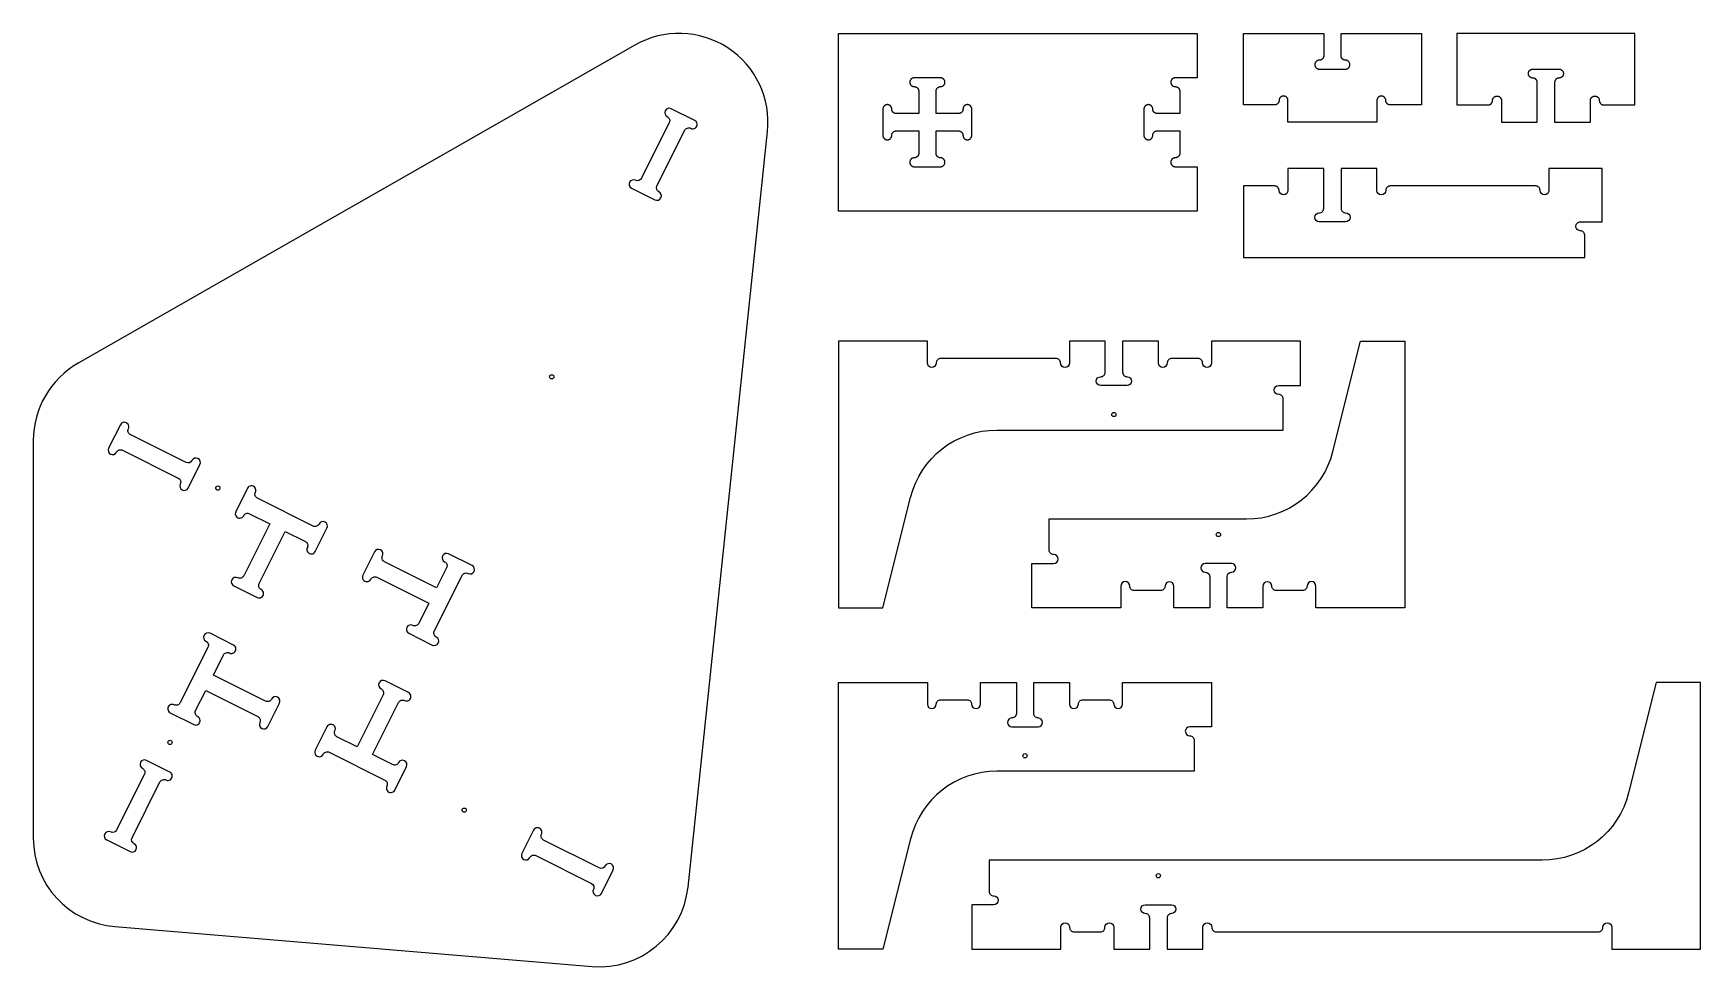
# Model space of a CAD drawing. Header units: millimetres. Extents: x 285 to 2025, y 161 to 1135.
import ezdxf

# ---------------------------------------------------------------- set-up
doc = ezdxf.new("R2010")
doc.units = ezdxf.units.MM
doc.layers.add('HWN-D25', color=2, linetype='Continuous', lineweight=25)

msp = doc.modelspace()

# ---------------------------------------------------------------- linework, layer by layer
at = {"layer": 'HWN-D25'}
for p, q in [((1125.2, 949.2), (1125.2, 1134.8)), ((1125.2, 1134.8), (1499.5, 1134.8)), ((1499.5, 1134.8), (1499.5, 1088.4)), ((1547.9, 1060.1), (1547.9, 1134.8)), ((1547.9, 1134.8), (1631.7, 1134.8)), ((1631.7, 1134.8), (1631.7, 1111.4)), ((1649.8, 1111.4), (1649.8, 1134.8)), ((1649.8, 1134.8), (1733.6, 1134.8)), ((1733.6, 1134.8), (1733.6, 1060.1)), ((1956.4, 1134.8), (1770.8, 1134.8)), ((1770.8, 1134.8), (1770.8, 1060.1)), ((1956.4, 1060.1), (1956.4, 1134.8)), ((1627.1, 1097.5), (1654.5, 1097.5)), ((1849.9, 1097.5), (1877.3, 1097.5)), ((1231.7, 1088.4), (1204.3, 1088.4)), ((1499.5, 1088.4), (1476.8, 1088.4)), ((1854.6, 1042), (1854.6, 1083.6)), ((1872.7, 1083.6), (1872.7, 1042)), ((1209, 1074.5), (1209, 1051.1)), ((1227.1, 1051.1), (1227.1, 1074.5)), ((1481.4, 1074.5), (1481.4, 1051.1)), ((1594.4, 1042), (1594.4, 1064.8)), ((1687.2, 1064.8), (1687.2, 1042)), ((1817.2, 1064.8), (1817.2, 1042)), ((1910, 1042), (1910, 1064.8)), ((1171.6, 1055.7), (1171.6, 1028.3)), ((1209, 1051.1), (1185.5, 1051.1)), ((1250.5, 1051.1), (1227.1, 1051.1)), ((1264.4, 1028.3), (1264.4, 1055.7)), ((1444, 1055.7), (1444, 1028.3)), ((1481.4, 1051.1), (1458, 1051.1)), ((1580.4, 1060.1), (1547.9, 1060.1)), ((1733.6, 1060.1), (1701.1, 1060.1)), ((1770.8, 1060.1), (1803.3, 1060.1)), ((1923.9, 1060.1), (1956.4, 1060.1)), ((1185.5, 1033), (1209, 1033)), ((1209, 1033), (1209, 1009.5)), ((1227.1, 1033), (1250.5, 1033)), ((1227.1, 1009.5), (1227.1, 1033)), ((1458, 1033), (1481.4, 1033)), ((1481.4, 1033), (1481.4, 1009.5)), ((1687.2, 1042), (1594.4, 1042)), ((1817.2, 1042), (1854.6, 1042)), ((1872.7, 1042), (1910, 1042)), ((1204.3, 995.6), (1231.7, 995.6)), ((1476.8, 995.6), (1499.5, 995.6)), ((1499.5, 995.6), (1499.5, 949.2)), ((1499.5, 949.2), (1125.2, 949.2))]:
    msp.add_line(p, q, dxfattribs=at)
for points in [[(284.9, 709.9), (284.9, 294.8, 0.390066), (370, 202.3), (868.2, 160.8, 0.407862), (968.2, 243.6), (1051.2, 1032.3, 0.611325), (912.8, 1122.6), (331.7, 790.5, 0.269143), (284.9, 709.9, 0.414214)], [(909.2, 973.2), (933.7, 961, 0.999696), (937.8, 969.3, -0.413691), (935.8, 975.5), (964.8, 1033.6, -0.414392), (971.1, 1035.7, 1.003358), (975.2, 1044), (950.7, 1056.2, 0.999696), (946.6, 1047.9, -0.415655), (948.6, 1041.7), (919.6, 983.6, -0.414024), (913.3, 981.5, 0.999048), (909.2, 973.2, 1.001257)], [(1547.9, 975.5), (1547.9, 900.8), (1904.1, 900.8), (1904.1, 924.2, 0.414214), (1899.5, 928.8, -1.04807), (1899.9, 938.1), (1922.2, 938.1), (1922.2, 993.6), (1866.8, 993.6), (1866.8, 970.8, -1), (1857.5, 970.8, 0.414214), (1852.9, 975.5), (1701.1, 975.5, 0.414214), (1696.5, 970.8, -1), (1687.2, 970.8), (1687.2, 993.6), (1649.8, 993.6), (1649.8, 952, 0.414214), (1654.5, 947.4, -1), (1654.5, 938.1), (1627.1, 938.1, -1), (1627.1, 947.4, 0.414214), (1631.7, 952), (1631.7, 993.6), (1594.4, 993.6), (1594.4, 970.8, -1), (1585.1, 970.8, 0.414214), (1580.4, 975.5), (1547.9, 975.5)], [(1125.2, 813.5), (1125.2, 535.1), (1171.6, 535.1), (1200.5, 650.4, -0.344151), (1290.5, 720.7), (1589.3, 720.7), (1589.3, 753.2, 0.414214), (1584.7, 757.8, -1), (1584.7, 767.1), (1607.4, 767.1), (1607.4, 813.5), (1514.6, 813.5), (1514.6, 790.8, -1), (1505.3, 790.8, 0.414214), (1500.7, 795.4), (1473.1, 795.4, 0.414214), (1468.4, 790.8, -1), (1459.1, 790.8), (1459.1, 813.5), (1421.8, 813.5), (1421.8, 781, 0.414214), (1426.4, 776.4, -1), (1426.4, 767.1), (1399, 767.1, -1), (1399, 776.4, 0.414214), (1403.7, 781), (1403.7, 813.5), (1366.3, 813.5), (1366.3, 790.8, -1), (1357, 790.8, 0.414214), (1352.4, 795.4), (1232, 795.4, 0.414214), (1227.3, 790.8, -1), (1218, 790.8), (1218, 813.5), (1125.2, 813.5)], [(1345.2, 627.9), (1551.2, 627.9, 0.344151), (1641.2, 698.2), (1670, 813.5), (1716.4, 813.5), (1716.4, 535.1), (1623.6, 535.1), (1623.6, 557.8, 1), (1614.3, 557.8, -0.414214), (1609.7, 553.2), (1582.1, 553.2, -0.414214), (1577.4, 557.8, 1), (1568.2, 557.8), (1568.2, 535.1), (1530.8, 535.1), (1530.8, 567.5, -0.414214), (1535.4, 572.2, 1), (1535.4, 581.5), (1508.1, 581.5, 1), (1508.1, 572.2, -0.414214), (1512.7, 567.5), (1512.7, 535.1), (1475.3, 535.1), (1475.3, 557.8, 1), (1466.1, 557.8, -0.414214), (1461.4, 553.2), (1433.8, 553.2, -0.414214), (1429.2, 557.8, 1), (1419.9, 557.8), (1419.9, 535.1), (1327.1, 535.1), (1327.1, 581.5), (1349.8, 581.5, 1), (1349.8, 590.8, -0.414214), (1345.2, 595.4), (1345.2, 627.9)], [(446.6, 660.2), (458.8, 684.7, 0.999696), (450.5, 688.9, -0.413691), (444.3, 686.8), (386.1, 715.9, -0.414392), (384.1, 722.1, 1.003358), (375.8, 726.2), (363.5, 701.8, 0.999696), (371.8, 697.6, -0.415655), (378.1, 699.7), (436.2, 670.6, -0.414024), (438.3, 664.4, 0.999048), (446.6, 660.2, 1.001257)], [(494.1, 558.1), (518.6, 545.9, 1), (522.7, 554.2, -0.414214), (520.6, 560.4), (547.8, 614.8), (568.8, 604.3, -0.414214), (570.9, 598.1, 1), (579.2, 593.9), (591.4, 618.4, 1), (583.1, 622.6, -0.414214), (576.9, 620.5), (518.8, 649.5, -0.414214), (516.7, 655.8, 1), (508.4, 659.9), (496.2, 635.4, 1), (504.5, 631.3, -0.414214), (510.7, 633.4), (531.6, 622.9), (504.5, 568.5, -0.414214), (498.2, 566.4, 1), (494.1, 558.1, -2.881803)], [(641, 593.6), (628.8, 569.1, 1), (637.1, 565, -0.414214), (643.3, 567), (697.7, 539.9), (687.2, 518.9, -0.414214), (681, 516.8, 1), (676.8, 508.5), (701.3, 496.3, 1), (705.5, 504.6, -0.414214), (703.4, 510.8), (732.4, 568.9, -0.414214), (738.7, 571, 1), (742.8, 579.3), (718.3, 591.5, 1), (714.2, 583.2, -0.414214), (716.3, 577), (705.8, 556), (651.4, 583.2, -0.414214), (649.3, 589.5, 1), (641, 593.6, -2.881803)], [(529.6, 411.2), (541.8, 435.7, 1), (533.5, 439.8, -0.414214), (527.3, 437.7), (472.9, 464.9), (483.4, 485.9, -0.414214), (489.6, 488, 1), (493.8, 496.3), (469.3, 508.5, 1), (465.1, 500.2, -0.414214), (467.2, 494), (438.1, 435.9, -0.414214), (431.9, 433.8, 1), (427.8, 425.5), (452.3, 413.2, 1), (456.4, 421.5, -0.414214), (454.3, 427.8), (464.8, 448.7), (519.2, 421.5, -0.414214), (521.3, 415.3, 1), (529.6, 411.2, -2.881803)], [(676.5, 446.7), (652, 458.9, 1), (647.9, 450.6, -0.414214), (649.9, 444.4), (622.8, 390), (601.8, 400.5, -0.414214), (599.7, 406.7, 1), (591.4, 410.9), (579.2, 386.4, 1), (587.5, 382.2, -0.414214), (593.7, 384.3), (651.8, 355.2, -0.414214), (653.9, 349, 1), (662.2, 344.9), (674.4, 369.3, 1), (666.1, 373.5, -0.414214), (659.9, 371.4), (638.9, 381.9), (666.1, 436.3, -0.414214), (672.4, 438.4, 1), (676.5, 446.7, -2.881803)], [(1496.5, 364.5), (1290.5, 364.5, 0.344151), (1200.5, 294.1), (1171.6, 178.8), (1125.2, 178.8), (1125.2, 457.3), (1218, 457.3), (1218, 434.5, 1), (1227.3, 434.5, -0.414214), (1232, 439.2), (1259.6, 439.2, -0.414214), (1264.2, 434.5, 1), (1273.5, 434.5), (1273.5, 457.3), (1310.9, 457.3), (1310.9, 424.8, -0.414214), (1306.2, 420.1, 1), (1306.2, 410.9), (1333.6, 410.9, 1), (1333.6, 420.1, -0.414214), (1329, 424.8), (1329, 457.3), (1366.3, 457.3), (1366.3, 434.5, 1), (1375.6, 434.5, -0.414214), (1380.2, 439.2), (1407.8, 439.2, -0.414214), (1412.5, 434.5, 1), (1421.8, 434.5), (1421.8, 457.3), (1514.6, 457.3), (1514.6, 410.9), (1491.9, 410.9, 1), (1491.9, 401.6, -0.414214), (1496.5, 396.9), (1496.5, 364.5)], [(2025.1, 178.8), (2025.1, 457.3), (1978.7, 457.3), (1949.9, 341.9, -0.344151), (1859.8, 271.6), (1282.5, 271.6), (1282.5, 239.1, 0.414214), (1287.2, 234.5, -1), (1287.2, 225.2), (1264.4, 225.2), (1264.4, 178.8), (1357.3, 178.8), (1357.3, 201.6, -1), (1366.5, 201.6, 0.414214), (1371.2, 196.9), (1398.8, 196.9, 0.414214), (1403.4, 201.6, -1), (1412.7, 201.6), (1412.7, 178.8), (1450.1, 178.8), (1450.1, 211.3, 0.414214), (1445.4, 215.9, -1), (1445.4, 225.2), (1472.8, 225.2, -1), (1472.8, 215.9, 0.414214), (1468.2, 211.3), (1468.2, 178.8), (1505.5, 178.8), (1505.5, 201.6, -1), (1514.8, 201.6, 0.414214), (1519.5, 196.9), (1918.4, 196.9, 0.414214), (1923, 201.6, -1), (1932.3, 201.6), (1932.3, 178.8), (2025.1, 178.8)], [(361.5, 292.9), (386, 280.6, 0.999696), (390.1, 288.9, -0.413691), (388, 295.1), (417.1, 353.3, -0.414392), (423.3, 355.4, 1.003358), (427.4, 363.7), (403, 375.9, 0.999696), (398.8, 367.6, -0.415655), (400.9, 361.4), (371.8, 303.2, -0.414024), (365.6, 301.2, 0.999048), (361.5, 292.9, 1.001257)], [(877.9, 237), (890.1, 261.5, 0.999696), (881.8, 265.7, -0.413691), (875.6, 263.6), (817.4, 292.7, -0.414392), (815.3, 298.9, 1.003358), (807.1, 303), (794.8, 278.6, 0.999696), (803.1, 274.4, -0.415655), (809.3, 276.5), (867.5, 247.4, -0.414024), (869.5, 241.2, 0.999048), (877.9, 237, 1.001257)]]:
    msp.add_lwpolyline(points, format="xyb", dxfattribs=at)
for centre in [(826, 776.3), (1412.7, 736.9), (477.5, 660.1), (1521.8, 611.6), (427.6, 394.6), (1319.9, 380.7), (734.6, 323.9), (1459.1, 255.4)]:
    msp.add_circle(centre, 2.2, dxfattribs=at)
for points, weights in [([(1627.1, 1106.8), (1622.4, 1106.8), (1622.4, 1102.1)], [1, 0.707106781187, 1]), ([(1622.4, 1102.1), (1622.4, 1097.5), (1627.1, 1097.5)], [1, 0.707106781186, 1]), ([(1631.7, 1111.4), (1631.7, 1106.8), (1627.1, 1106.8)], [1, 0.707106781186, 1]), ([(1654.5, 1106.8), (1649.8, 1106.8), (1649.8, 1111.4)], [1, 0.707106781187, 1]), ([(1659.1, 1102.1), (1659.1, 1106.8), (1654.5, 1106.8)], [1, 0.707106781186, 1]), ([(1654.5, 1097.5), (1659.1, 1097.5), (1659.1, 1102.1)], [1, 0.707106781187, 1]), ([(1845.3, 1092.8), (1845.3, 1097.5), (1849.9, 1097.5)], [1, 0.707106781186, 1]), ([(1877.3, 1097.5), (1881.9, 1097.5), (1881.9, 1092.8)], [1, 0.707106781187, 1]), ([(1204.3, 1088.4), (1199.7, 1088.4), (1199.7, 1083.8)], [1, 0.707106781187, 1]), ([(1199.7, 1083.8), (1199.7, 1079.2), (1204.3, 1079.2)], [1, 0.707106781186, 1]), ([(1204.3, 1079.2), (1209, 1079.2), (1209, 1074.5)], [1, 0.707106781187, 1]), ([(1227.1, 1074.5), (1227.1, 1079.2), (1231.7, 1079.2)], [1, 0.707106781186, 1]), ([(1236.4, 1083.8), (1236.4, 1088.4), (1231.7, 1088.4)], [1, 0.707106781187, 1]), ([(1231.7, 1079.2), (1236.4, 1079.2), (1236.4, 1083.8)], [1, 0.707106781187, 1]), ([(1476.8, 1088.4), (1472.1, 1088.4), (1472.1, 1083.8)], [1, 0.707106781186, 1]), ([(1472.1, 1083.8), (1472.1, 1079.2), (1476.8, 1079.2)], [1, 0.707106781187, 1]), ([(1476.8, 1079.2), (1481.4, 1079.2), (1481.4, 1074.5)], [1, 0.707106781187, 1]), ([(1849.9, 1088.2), (1845.3, 1088.2), (1845.3, 1092.8)], [1, 0.707106781187, 1]), ([(1854.6, 1083.6), (1854.6, 1088.2), (1849.9, 1088.2)], [1, 0.707106781187, 1]), ([(1877.3, 1088.2), (1872.7, 1088.2), (1872.7, 1083.6)], [1, 0.707106781187, 1]), ([(1881.9, 1092.8), (1881.9, 1088.2), (1877.3, 1088.2)], [1, 0.707106781187, 1]), ([(1585.1, 1064.8), (1585.1, 1060.1), (1580.4, 1060.1)], [1, 0.707106781186, 1]), ([(1589.7, 1069.4), (1585.1, 1069.4), (1585.1, 1064.8)], [1, 0.707106781187, 1]), ([(1594.4, 1064.8), (1594.4, 1069.4), (1589.7, 1069.4)], [1, 0.707106781187, 1]), ([(1691.8, 1069.4), (1687.2, 1069.4), (1687.2, 1064.8)], [1, 0.707106781187, 1]), ([(1696.5, 1064.8), (1696.5, 1069.4), (1691.8, 1069.4)], [1, 0.707106781186, 1]), ([(1701.1, 1060.1), (1696.5, 1060.1), (1696.5, 1064.8)], [1, 0.707106781187, 1]), ([(1803.3, 1060.1), (1807.9, 1060.1), (1807.9, 1064.8)], [1, 0.707106781187, 1]), ([(1807.9, 1064.8), (1807.9, 1069.4), (1812.6, 1069.4)], [1, 0.707106781187, 1]), ([(1812.6, 1069.4), (1817.2, 1069.4), (1817.2, 1064.8)], [1, 0.707106781187, 1]), ([(1910, 1064.8), (1910, 1069.4), (1914.7, 1069.4)], [1, 0.707106781187, 1]), ([(1914.7, 1069.4), (1919.3, 1069.4), (1919.3, 1064.8)], [1, 0.707106781187, 1]), ([(1919.3, 1064.8), (1919.3, 1060.1), (1923.9, 1060.1)], [1, 0.707106781187, 1]), ([(1176.3, 1060.4), (1171.6, 1060.4), (1171.6, 1055.7)], [1, 0.707106781187, 1]), ([(1180.9, 1055.7), (1180.9, 1060.4), (1176.3, 1060.4)], [1, 0.707106781186, 1]), ([(1185.5, 1051.1), (1180.9, 1051.1), (1180.9, 1055.7)], [1, 0.707106781187, 1]), ([(1255.2, 1055.7), (1255.2, 1051.1), (1250.5, 1051.1)], [1, 0.707106781186, 1]), ([(1259.8, 1060.4), (1255.2, 1060.4), (1255.2, 1055.7)], [1, 0.707106781187, 1]), ([(1264.4, 1055.7), (1264.4, 1060.4), (1259.8, 1060.4)], [1, 0.707106781187, 1]), ([(1448.7, 1060.4), (1444, 1060.4), (1444, 1055.7)], [1, 0.707106781187, 1]), ([(1453.3, 1055.7), (1453.3, 1060.4), (1448.7, 1060.4)], [1, 0.707106781186, 1]), ([(1458, 1051.1), (1453.3, 1051.1), (1453.3, 1055.7)], [1, 0.707106781187, 1]), ([(1171.6, 1028.3), (1171.6, 1023.7), (1176.3, 1023.7)], [1, 0.707106781187, 1]), ([(1176.3, 1023.7), (1180.9, 1023.7), (1180.9, 1028.3)], [1, 0.707106781187, 1]), ([(1180.9, 1028.3), (1180.9, 1033), (1185.5, 1033)], [1, 0.707106781186, 1]), ([(1250.5, 1033), (1255.2, 1033), (1255.2, 1028.3)], [1, 0.707106781187, 1]), ([(1255.2, 1028.3), (1255.2, 1023.7), (1259.8, 1023.7)], [1, 0.707106781186, 1]), ([(1259.8, 1023.7), (1264.4, 1023.7), (1264.4, 1028.3)], [1, 0.707106781187, 1]), ([(1444, 1028.3), (1444, 1023.7), (1448.7, 1023.7)], [1, 0.707106781187, 1]), ([(1448.7, 1023.7), (1453.3, 1023.7), (1453.3, 1028.3)], [1, 0.707106781187, 1]), ([(1453.3, 1028.3), (1453.3, 1033), (1458, 1033)], [1, 0.707106781186, 1]), ([(1209, 1009.5), (1209, 1004.9), (1204.3, 1004.9)], [1, 0.707106781186, 1]), ([(1231.7, 1004.9), (1227.1, 1004.9), (1227.1, 1009.5)], [1, 0.707106781187, 1]), ([(1481.4, 1009.5), (1481.4, 1004.9), (1476.8, 1004.9)], [1, 0.707106781187, 1]), ([(1204.3, 1004.9), (1199.7, 1004.9), (1199.7, 1000.3)], [1, 0.707106781187, 1]), ([(1199.7, 1000.3), (1199.7, 995.6), (1204.3, 995.6)], [1, 0.707106781187, 1]), ([(1236.4, 1000.3), (1236.4, 1004.9), (1231.7, 1004.9)], [1, 0.707106781186, 1]), ([(1231.7, 995.6), (1236.4, 995.6), (1236.4, 1000.3)], [1, 0.707106781187, 1]), ([(1476.8, 1004.9), (1472.1, 1004.9), (1472.1, 1000.3)], [1, 0.707106781187, 1]), ([(1472.1, 1000.3), (1472.1, 995.6), (1476.8, 995.6)], [1, 0.707106781187, 1])]:
    msp.add_rational_spline(points, weights, degree=2, dxfattribs=at)

doc.saveas('drawing.dxf')
